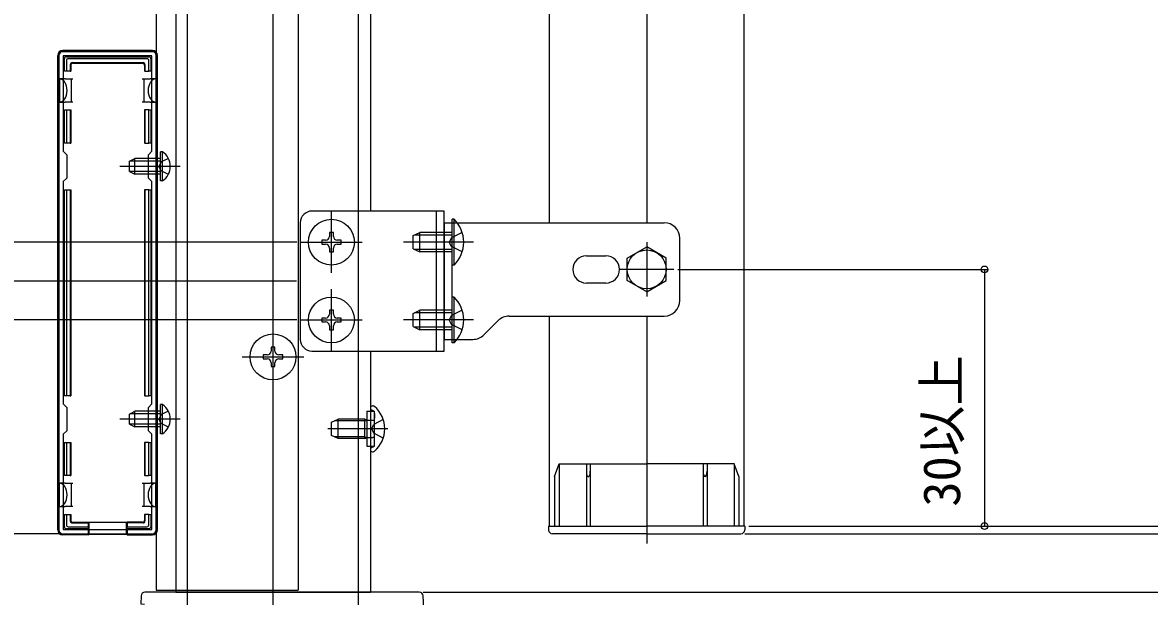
# Model space of a CAD drawing. Units: millimetres, scale not verified. Extents: x -876 to 875, y -1310 to 1303.
# Drawn here: x -589.4 to -299.8, y 36.6 to 184.2 of the extents above; entities that cross this region are included whole.
import ezdxf
from ezdxf.enums import TextEntityAlignment as Align

# ---------------------------------------------------------------- set-up
doc = ezdxf.new("R2010")
doc.units = ezdxf.units.MM
doc.header["$LTSCALE"] = 6
for name, color, linetype in [('0-2_YKK_11', 7, 'Continuous'), ('0-3_YKK_12', 2, 'Continuous'), ('0-4_YKK_13', 4, 'Continuous'), ('0-6_YKK_D', 6, 'Continuous'), ('0-8_YSS_K', 3, 'Continuous')]:
    doc.layers.add(name, color=color, linetype=linetype)
doc.styles.add('ＭＳ ゴシック', font='')
doc.styles.get('ＭＳ ゴシック').set_extended_font_data('MS Gothic')

msp = doc.modelspace()

# ---------------------------------------------------------------- linework, layer by layer
at = {"layer": '0-2_YKK_11'}
for p, q in [((-556, 176.721), (-579, 176.721)), ((-580, 175.721), (-580, 53.721)), ((-555, 53.721), (-555, 175.721)), ((-579, 52.721), (-556, 52.721))]:
    msp.add_line(p, q, dxfattribs=at)
msp.add_lwpolyline([(-556.1, 86.121), (-556.1, 143.321), (-557, 144.221), (-557, 150.221), (-556.1, 151.121), (-556.1, 175.621), (-578.9, 175.621), (-578.9, 151.121), (-578, 150.221), (-578, 144.221), (-578.9, 143.321), (-578.9, 86.121), (-578, 85.221), (-578, 79.221), (-578.9, 78.321), (-578.9, 53.821), (-556.1, 53.821), (-556.1, 78.321), (-557, 79.221), (-557, 85.221)], close=True, dxfattribs=at)
for centre, start, end in [((-579, 175.721), 90.00001, 179.99999), ((-556, 175.721), 0.00001, 89.99999), ((-579, 53.721), 180.00001, 269.99999), ((-556, 53.721), 270.00001, 359.99999)]:
    msp.add_arc(centre, 1, start, end, dxfattribs=at)
at = {"layer": '0-3_YKK_12'}
for p, q in [((-404, 54.721), (-404, 754.721)), ((-555, 608.221), (-555, 38.221)), ((-518.5, 608.221), (-518.5, 38.221)), ((-454, 132.721), (-454, 508.721)), ((-429, 508.721), (-429, 132.721)), ((-500, 499.721), (-500, 135.721)), ((-454, 54.721), (-454, 108.721)), ((-429, 108.721), (-429, 50.221)), ((-500, 99.721), (-500, 37.721)), ((-555, 38.221), (-518.5, 38.221))]:
    msp.add_line(p, q, dxfattribs=at)
msp.add_lwpolyline([(-550, 609.221), (-550, 37.721), (-500, 37.721)], dxfattribs=at)
at = {"layer": '0-4_YKK_13'}
for p, q in [((-555.998, 177.021), (-579.002, 177.021)), ((-580.3, 53.719), (-580.3, 175.724)), ((-578.1, 175.421), (-556.9, 175.421)), ((-578.1, 174.428), (-578.1, 171.721)), ((-557.393, 174.921), (-577.607, 174.921)), ((-576.6, 173.921), (-558.4, 173.921)), ((-576.452, 173.773), (-558.548, 173.773)), ((-556.9, 171.721), (-556.9, 174.428)), ((-556.4, 174.921), (-556.4, 171.721)), ((-554.7, 53.719), (-554.7, 175.724)), ((-577.1, 171.721), (-576.952, 171.721)), ((-576.952, 173.273), (-576.952, 171.721)), ((-558.048, 173.273), (-558.048, 171.721)), ((-557.9, 171.721), (-558.048, 171.721)), ((-557.9, 173.421), (-557.9, 171.721)), ((-557.9, 171.721), (-556.9, 171.721)), ((-556.4, 171.721), (-556.9, 171.721)), ((-578.4, 169.721), (-579.9, 169.721)), ((-579.9, 169.721), (-579.9, 163.721)), ((-576.9, 169.721), (-576.4, 169.721)), ((-558.6, 169.721), (-558.1, 169.721)), ((-555.1, 169.721), (-556.6, 169.721)), ((-555.1, 169.721), (-555.1, 163.721)), ((-579.9, 163.721), (-578.4, 163.721)), ((-576.4, 163.721), (-576.9, 163.721)), ((-558.1, 163.721), (-558.6, 163.721)), ((-556.6, 163.721), (-555.1, 163.721)), ((-578.1, 161.721), (-578.1, 153.221)), ((-578.1, 161.721), (-577.1, 161.721)), ((-577.1, 161.721), (-577.1, 153.221)), ((-558.048, 161.721), (-558.048, 153.221)), ((-557.9, 161.721), (-558.048, 161.721)), ((-556.9, 161.721), (-557.9, 161.721)), ((-578.1, 153.221), (-578.6, 153.221)), ((-577.1, 153.221), (-578.1, 153.221)), ((-577.1, 153.221), (-576.952, 153.221)), ((-557.9, 153.221), (-556.9, 153.221)), ((-553.9, 143.471), (-553.9, 150.971)), ((-561.9, 148.521), (-560.5, 149.221)), ((-561.9, 145.921), (-561.9, 148.521)), ((-553.9, 148.567), (-561.809, 148.567)), ((-553.9, 149.221), (-560.5, 149.221)), ((-548.9, 147.221), (-564.4, 147.221)), ((-561.9, 145.921), (-560.5, 145.221)), ((-553.9, 145.876), (-561.809, 145.876)), ((-553.391, 143.471), (-553.9, 143.471)), ((-578.1, 141.221), (-578.1, 88.221)), ((-578.1, 141.221), (-577.1, 141.221)), ((-577.1, 141.221), (-577.1, 88.221)), ((-558.048, 141.221), (-558.048, 88.221)), ((-557.9, 141.221), (-558.048, 141.221)), ((-556.9, 141.221), (-557.9, 141.221)), ((-556.9, 88.221), (-556.9, 141.221)), ((-556.9, 141.221), (-556.4, 141.221)), ((-510, 119.821), (-510, 135.621)), ((-483, 99.721), (-483, 135.721)), ((-479, 121.821), (-479, 133.621)), ((-518, 132.721), (-518, 102.721)), ((-481, 132.721), (-424.5, 132.721)), ((-481, 132.721), (-481, 102.721)), ((-479, 102.721), (-479, 132.721)), ((-517.9, 127.721), (-502.1, 127.721)), ((-473.5, 127.721), (-491.5, 127.721)), ((-489, 129.421), (-487.3, 130.221)), ((-489, 126.021), (-489, 129.421)), ((-479, 129.567), (-488.69, 129.567)), ((-479, 130.221), (-487.3, 130.221)), ((-429, 127.721), (-429, 113.721)), ((-420.5, 112.721), (-420.5, 128.721)), ((-508.5, 127.221), (-507.5, 127.221)), ((-489, 126.021), (-487.3, 125.221)), ((-479, 125.876), (-488.69, 125.876)), ((-478.491, 121.821), (-479, 121.821)), ((-444.5, 124.221), (-439.5, 124.221)), ((-422, 120.721), (-436, 120.721)), ((-439.5, 117.221), (-444.5, 117.221)), ((-510, 99.821), (-510, 115.621)), ((-479, 101.821), (-479, 113.621)), ((-489, 109.421), (-487.3, 110.221)), ((-479, 110.221), (-487.3, 110.221)), ((-517.9, 107.721), (-502.1, 107.721)), ((-508.5, 107.221), (-507.5, 107.221)), ((-473.5, 107.721), (-491.5, 107.721)), ((-489, 106.021), (-489, 109.421)), ((-479, 109.567), (-488.69, 109.567)), ((-467.172, 107.55), (-470.828, 103.893)), ((-464.343, 108.721), (-424.5, 108.721)), ((-525, 90.321), (-525, 106.121)), ((-489, 106.021), (-487.3, 105.221)), ((-479, 105.876), (-488.69, 105.876)), ((-481, 102.721), (-473.657, 102.721)), ((-478.491, 101.821), (-479, 101.821)), ((-515, 99.721), (-481, 99.721)), ((-532.9, 98.221), (-517.1, 98.221)), ((-523.5, 97.721), (-522.5, 97.721)), ((-578.1, 88.221), (-578.6, 88.221)), ((-577.1, 88.221), (-578.1, 88.221)), ((-577.1, 88.221), (-576.952, 88.221)), ((-557.9, 88.221), (-556.9, 88.221)), ((-561.9, 83.521), (-560.5, 84.221)), ((-553.9, 84.221), (-560.5, 84.221)), ((-553.9, 78.471), (-553.9, 85.971)), ((-500.9, 84.221), (-498.9, 84.221)), ((-500, 84.972), (-500, 74.47)), ((-499.426, 84.413), (-499.671, 84.502)), ((-499.455, 85.621), (-499.257, 85.621)), ((-498.9, 75.221), (-498.9, 84.221)), ((-548.9, 82.221), (-564.4, 82.221)), ((-561.9, 80.921), (-561.9, 83.521)), ((-553.9, 83.567), (-561.809, 83.567)), ((-510, 81.421), (-508.3, 82.221)), ((-501.4, 81.788), (-509.22, 81.788)), ((-508.3, 77.221), (-508.3, 82.221)), ((-501.4, 82.221), (-508.3, 82.221)), ((-501.4, 77.221), (-501.4, 82.221)), ((-496.674, 82.093), (-499.135, 80.866)), ((-498.9, 83.662), (-498.9, 82.421)), ((-561.9, 80.921), (-560.5, 80.221)), ((-553.9, 80.876), (-561.809, 80.876)), ((-553.391, 78.471), (-553.9, 78.471)), ((-495.496, 79.721), (-510.913, 79.721)), ((-499.744, 79.721), (-499.135, 80.866)), ((-499.744, 79.721), (-499.135, 78.576)), ((-496.674, 77.35), (-499.135, 78.576)), ((-578.6, 67.721), (-578.6, 76.221)), ((-578.6, 76.221), (-578.1, 76.221)), ((-578.1, 76.221), (-578.1, 67.721)), ((-578.1, 76.221), (-577.1, 76.221)), ((-577.1, 76.221), (-576.952, 76.221)), ((-576.952, 76.221), (-576.952, 67.721)), ((-558.048, 76.221), (-558.048, 67.721)), ((-557.9, 76.221), (-558.048, 76.221)), ((-557.9, 76.221), (-557.9, 67.721)), ((-556.9, 76.221), (-556.4, 76.221)), ((-556.4, 76.221), (-556.4, 67.721)), ((-501.4, 77.654), (-509.22, 77.654)), ((-501.4, 77.221), (-508.3, 77.221)), ((-498.9, 75.781), (-498.9, 77.021)), ((-500, 74.47), (-500, 74.367)), ((-499.426, 75.029), (-499.671, 74.94)), ((-499.455, 73.821), (-499.257, 73.821)), ((-452.7, 67.424), (-451.5, 70.721)), ((-451.5, 70.721), (-451.5, 54.721)), ((-451.5, 70.721), (-429, 70.721)), ((-444.5, 70.721), (-444.5, 54.721)), ((-443.5, 70.721), (-443.5, 54.721)), ((-406.5, 70.721), (-429, 70.721)), ((-414.5, 70.721), (-414.5, 54.721)), ((-413.5, 70.721), (-413.5, 54.721)), ((-406.5, 70.721), (-406.5, 54.721)), ((-405.3, 67.424), (-406.5, 70.721)), ((-578.1, 67.721), (-578.6, 67.721)), ((-577.1, 67.721), (-576.952, 67.721)), ((-557.9, 67.721), (-558.048, 67.721)), ((-557.9, 67.721), (-556.9, 67.721)), ((-556.4, 67.721), (-556.9, 67.721)), ((-452.7, 67.424), (-452.7, 54.721)), ((-405.3, 67.424), (-405.3, 54.721)), ((-578.4, 65.721), (-579.9, 65.721)), ((-579.9, 59.721), (-579.9, 65.721)), ((-576.9, 65.721), (-576.4, 65.721)), ((-558.6, 65.721), (-558.1, 65.721)), ((-555.1, 65.721), (-556.6, 65.721)), ((-555.1, 59.721), (-555.1, 65.721)), ((-579.9, 59.721), (-578.4, 59.721)), ((-576.4, 59.721), (-576.9, 59.721)), ((-558.1, 59.721), (-558.6, 59.721)), ((-556.6, 59.721), (-555.1, 59.721)), ((-578.6, 54.521), (-578.6, 57.721)), ((-578.6, 57.721), (-578.1, 57.721)), ((-578.1, 57.721), (-578.1, 55.015)), ((-578.1, 57.721), (-577.1, 57.721)), ((-577.1, 57.721), (-577.1, 56.021)), ((-577.1, 57.721), (-576.952, 57.721)), ((-576.952, 57.721), (-576.952, 56.17)), ((-576.6, 55.521), (-572.5, 55.521)), ((-576.452, 55.67), (-572.5, 55.67)), ((-572.5, 55.521), (-572.5, 55.67)), ((-572.5, 55.67), (-562.5, 55.67)), ((-572.5, 55.521), (-572.5, 54.521)), ((-572.3, 55.67), (-572.3, 52.513)), ((-558.548, 55.67), (-562.5, 55.67)), ((-562.5, 55.521), (-562.5, 55.67)), ((-558.4, 55.521), (-562.5, 55.521)), ((-562.5, 55.521), (-562.5, 54.521)), ((-558.048, 57.721), (-558.048, 56.17)), ((-557.9, 57.721), (-558.048, 57.721)), ((-557.9, 57.721), (-557.9, 56.021)), ((-556.9, 57.721), (-557.9, 57.721)), ((-556.9, 55.015), (-556.9, 57.721)), ((-572.5, 52.421), (-579.002, 52.421)), ((-572.5, 54.021), (-578.1, 54.021)), ((-577.607, 54.521), (-572.5, 54.521)), ((-572.5, 54.521), (-572.5, 54.021)), ((-572.5, 54.021), (-572.5, 52.421)), ((-572.5, 52.421), (-572.3, 52.513)), ((-562.5, 52.421), (-562.7, 52.513)), ((-562.5, 54.521), (-557.393, 54.521)), ((-562.5, 54.021), (-562.5, 54.521)), ((-556.9, 54.021), (-562.5, 54.021)), ((-562.5, 54.021), (-562.5, 52.421)), ((-562.5, 52.421), (-555.998, 52.421)), ((-454.2, 54.721), (-454.2, 53.721)), ((-454.2, 54.721), (-429, 54.721)), ((-429, 52.721), (-453.2, 52.721)), ((-403.8, 54.721), (-429, 54.721)), ((-429, 52.721), (-404.8, 52.721)), ((-403.8, 54.721), (-403.8, 53.721)), ((-487.441, 37.721), (-557.894, 37.721)), ((-486, 28.335), (-486.442, 36.774))]:
    msp.add_line(p, q, dxfattribs=at)
for points in [[(-547, 18.927), (-547, 31.383), (-547, 414.721)], [(-503, 18.244), (-503, 27.716), (-503, 414.721)], [(-578.1, 171.721), (-578.6, 171.721), (-578.6, 174.921)], [(-577.1, 173.421), (-577.1, 171.721), (-578.1, 171.721)], [(-578.4, 169.721), (-576.9, 169.721), (-576.9, 166.721)], [(-558.1, 166.721), (-558.1, 169.721), (-556.6, 169.721)], [(-576.9, 166.721), (-576.9, 163.721), (-578.4, 163.721)], [(-556.6, 163.721), (-558.1, 163.721), (-558.1, 166.721)], [(-578.6, 153.221), (-578.6, 161.721), (-578.1, 161.721)], [(-577.1, 161.721), (-576.952, 161.721), (-576.952, 153.221)], [(-557.9, 161.721), (-557.9, 153.221), (-558.048, 153.221)], [(-553.391, 143.471), (-553.391, 150.971), (-553.9, 150.971)], [(-553.9, 145.221), (-560.5, 145.221), (-560.5, 149.221)], [(-551.891, 149.271), (-553.746, 148.366), (-554.355, 147.221)], [(-551.891, 145.171), (-553.746, 146.076), (-554.355, 147.221)], [(-578.6, 88.221), (-578.6, 141.221), (-578.1, 141.221)], [(-577.1, 141.221), (-576.952, 141.221), (-576.952, 88.221)], [(-557.9, 141.221), (-557.9, 88.221), (-558.048, 88.221)], [(-556.4, 141.221), (-556.4, 88.221), (-556.9, 88.221)], [(-481, 99.721), (-481, 135.721), (-515, 135.721)], [(-478.491, 121.821), (-478.491, 133.621), (-479, 133.621)], [(-511.5, 128.221), (-512.5, 128.221), (-512.5, 127.221), (-511.5, 127.221)], [(-509.5, 129.221), (-509.5, 130.221), (-510.5, 130.221), (-510.5, 129.221)], [(-507.5, 127.221), (-507.5, 128.221), (-508.5, 128.221)], [(-479, 125.221), (-487.3, 125.221), (-487.3, 130.221)], [(-476.389, 130.221), (-479.167, 128.866), (-479.776, 127.721)], [(-476.389, 125.221), (-479.167, 126.576), (-479.776, 127.721)], [(-510.5, 126.221), (-510.5, 125.221), (-509.5, 125.221), (-509.5, 126.221)], [(-429, 114.948), (-434, 117.835), (-434, 123.608), (-429, 126.495)], [(-429, 114.948), (-424, 117.835), (-424, 123.608), (-429, 126.495)], [(-478.491, 101.821), (-478.491, 113.621), (-479, 113.621)], [(-509.5, 109.221), (-509.5, 110.221), (-510.5, 110.221), (-510.5, 109.221)], [(-479, 105.221), (-487.3, 105.221), (-487.3, 110.221)], [(-476.389, 110.221), (-479.167, 108.866), (-479.776, 107.721)], [(-511.5, 108.221), (-512.5, 108.221), (-512.5, 107.221), (-511.5, 107.221)], [(-507.5, 107.221), (-507.5, 108.221), (-508.5, 108.221)], [(-476.389, 105.221), (-479.167, 106.576), (-479.776, 107.721)], [(-510.5, 106.221), (-510.5, 105.221), (-509.5, 105.221), (-509.5, 106.221)], [(-526.5, 98.721), (-527.5, 98.721), (-527.5, 97.721), (-526.5, 97.721)], [(-524.5, 99.721), (-524.5, 100.721), (-525.5, 100.721), (-525.5, 99.721)], [(-522.5, 97.721), (-522.5, 98.721), (-523.5, 98.721)], [(-525.5, 96.721), (-525.5, 95.721), (-524.5, 95.721), (-524.5, 96.721)], [(-553.9, 80.221), (-560.5, 80.221), (-560.5, 84.221)], [(-551.891, 84.271), (-553.746, 83.366), (-554.355, 82.221)], [(-553.391, 78.471), (-553.391, 85.971), (-553.9, 85.971)], [(-500.9, 84.221), (-500.9, 75.221), (-498.9, 75.221)], [(-500, 85.076), (-500, 84.972), (-500, 84.621)], [(-551.891, 80.171), (-553.746, 81.076), (-554.355, 82.221)], [(-508.3, 77.221), (-510, 78.021), (-510, 81.421)], [(-501.4, 82.221), (-500.9, 82.052), (-500.514, 81.921)], [(-501.4, 81.788), (-500.9, 81.849), (-500.3, 81.921)], [(-500.514, 81.921), (-500, 81.921), (-499.4, 81.921)], [(-577.1, 76.221), (-577.1, 67.721), (-578.1, 67.721)], [(-556.9, 67.721), (-556.9, 76.221), (-557.9, 76.221)], [(-501.4, 77.654), (-500.9, 77.594), (-500.3, 77.521)], [(-501.4, 77.221), (-500.9, 77.391), (-500.514, 77.521)], [(-500.514, 77.521), (-500, 77.521), (-499.4, 77.521)], [(-578.4, 65.721), (-576.9, 65.721), (-576.9, 62.721)], [(-558.1, 62.721), (-558.1, 65.721), (-556.6, 65.721)], [(-576.9, 62.721), (-576.9, 59.721), (-578.4, 59.721)], [(-556.6, 59.721), (-558.1, 59.721), (-558.1, 62.721)], [(-562.7, 55.67), (-562.7, 52.513), (-572.3, 52.513)], [(-556.9, 57.721), (-556.4, 57.721), (-556.4, 54.521)], [(-558.892, 36.774), (-559, 34.721), (-558.001, 34.634)]]:
    msp.add_lwpolyline(points, dxfattribs=at)
msp.add_lwpolyline([(-556.9, 153.221), (-556.9, 161.721), (-556.4, 161.721), (-556.4, 153.221)], close=True, dxfattribs=at)
for centre, radius in [((-510, 127.721), 5.9), ((-429, 120.721), 5), ((-510, 107.721), 5.9), ((-525, 98.221), 5.9)]:
    msp.add_circle(centre, radius, dxfattribs=at)
for centre, radius, start, end in [((-578.1, 174.921), 0.5, 90.77436, 179.22564), ((-578.1, 174.921), 0.5, 179.22564, 180), ((-578.1, 174.921), 0.5, 90, 90.77436), ((-556.9, 174.921), 0.5, 89.22564, 90), ((-556.9, 174.921), 0.5, 0.77436, 89.22564), ((-556.9, 174.921), 0.5, 0, 0.77436), ((-578.6, 172.721), 0.3, 90, 270), ((-556.4, 172.721), 0.3, 270, 90), ((-578.6, 160.721), 0.3, 90, 270), ((-556.4, 160.721), 0.3, 270, 90), ((-555.927, 147.221), 4.527, 304.06671, 55.93329), ((-578.6, 140.221), 0.3, 90, 270), ((-556.4, 140.221), 0.3, 270, 90), ((-515, 132.721), 3, 90, 180), ((-484.232, 127.721), 8.232, 314.2189, 45.7811), ((-424.5, 128.721), 4, 0, 90), ((-511.5, 129.221), 1, 270, 0), ((-508.5, 129.221), 1, 180, 270), ((-511.5, 126.221), 1, 0, 90), ((-508.5, 126.221), 1, 90, 180), ((-444.5, 120.721), 3.5, 90, 270), ((-439.5, 120.721), 3.5, 270, 90), ((-484.232, 107.721), 8.232, 314.2189, 45.7811), ((-424.5, 112.721), 4, 270, 0), ((-511.5, 109.221), 1, 270, 0), ((-511.5, 106.221), 1, 0, 90), ((-508.5, 109.221), 1, 180, 270), ((-508.5, 106.221), 1, 90, 180), ((-464.343, 104.721), 4, 90, 134.99992), ((-515, 102.721), 3, 180, 270), ((-473.657, 106.721), 4, 270, 314.99992), ((-526.5, 99.721), 1, 270, 0), ((-523.5, 99.721), 1, 180, 270), ((-526.5, 96.721), 1, 0, 90), ((-523.5, 96.721), 1, 90, 180), ((-578.6, 89.221), 0.3, 90, 270), ((-556.4, 89.221), 0.3, 270, 90), ((-555.927, 82.221), 4.527, 304.06671, 55.93329), ((-499.455, 85.076), 0.545, 90, 180), ((-499.5, 84.972), 0.5, 180, 250), ((-499.7, 83.662), 0.8, 0, 70), ((-499.257, 85.071), 0.55, 48.43917, 90), ((-504, 79.721), 7.7, 311.56083, 48.43917), ((-499.4, 82.421), 0.5, 270, 0), ((-499.7, 75.781), 0.8, 290, 0), ((-499.4, 77.021), 0.5, 0, 90), ((-499.5, 74.47), 0.5, 110, 180), ((-499.455, 74.367), 0.545, 180, 270), ((-499.257, 74.371), 0.55, 270, 311.56083), ((-578.6, 68.721), 0.3, 90, 270), ((-556.4, 68.721), 0.3, 270, 90), ((-578.6, 56.721), 0.3, 90, 270), ((-556.4, 56.721), 0.3, 270, 90), ((-578.1, 54.521), 0.5, 180, 180.77436), ((-578.1, 54.521), 0.5, 180.77436, 269.22564), ((-578.1, 54.521), 0.5, 269.22564, 270), ((-556.9, 54.521), 0.5, 270, 270.77436), ((-556.9, 54.521), 0.5, 270.77436, 359.22564), ((-556.9, 54.521), 0.5, 359.22564, 0), ((-453.2, 53.721), 1, 180, 270), ((-404.8, 53.721), 1, 270, 0), ((-557.894, 36.721), 1, 90, 177), ((-487.441, 36.721), 1, 3, 90)]:
    msp.add_arc(centre, radius, start, end, dxfattribs=at)
for centre, major_axis, ratio, start_param, end_param in [((-578.998, 175.719), (-0.923, 0.923), 0.99628, 5.4996506, 7.06672), ((-556.002, 175.719), (0.923, 0.923), 0.99628, 5.4996506, 7.06672), ((-577.593, 174.414), (0.363, -0.363), 0.973329, 2.3697096, 3.9134757), ((-576.6, 173.421), (-0.354, 0.354), 0.999924, 5.4978252, 7.0685454), ((-576.452, 173.273), (-0.354, 0.354), 0.999924, 5.4978252, 7.0685454), ((-558.548, 173.273), (0.354, 0.354), 0.999924, 5.4978252, 7.0685454), ((-558.4, 173.421), (0.354, 0.354), 0.999924, 5.4978252, 7.0685454), ((-557.407, 174.414), (0.363, 0.363), 0.973329, 5.5113023, 7.0550683), ((-579.9, 166.721), (0, 3), 0.666667, 4.712389, 6.2831853), ((-555.1, 166.721), (0, 3), 0.666667, 6.2831853, 7.8539816), ((-579.9, 166.721), (0, 3), 0.666667, 3.1415927, 4.712389), ((-555.1, 166.721), (0, 3), 0.666667, 1.5707963, 3.1415927), ((-444, 68.804), (0, 1.38), 0.362319, 1.5707963, 4.712389), ((-414, 68.804), (0, -1.38), 0.362319, 4.712389, 7.8539816), ((-579.9, 62.721), (0, 3), 0.666667, 4.712389, 6.2831853), ((-555.1, 62.721), (0, 3), 0.666667, 6.2831853, 7.8539816), ((-579.9, 62.721), (0, 3), 0.666667, 3.1415927, 4.712389), ((-555.1, 62.721), (0, 3), 0.666667, 1.5707963, 3.1415927), ((-577.593, 55.028), (0.363, 0.363), 0.973329, 2.3697096, 3.9134757), ((-576.6, 56.021), (-0.354, -0.354), 0.999924, 5.4978252, 7.0685454), ((-576.452, 56.17), (-0.354, -0.354), 0.999924, 5.4978252, 7.0685454), ((-558.548, 56.17), (0.354, -0.354), 0.999924, 5.4978252, 7.0685454), ((-558.4, 56.021), (0.354, -0.354), 0.999924, 5.4978252, 7.0685454), ((-557.407, 55.028), (0.363, -0.363), 0.973329, 5.5113023, 7.0550683), ((-578.998, 53.724), (-0.923, -0.923), 0.99628, 5.4996506, 7.06672), ((-556.002, 53.724), (0.923, -0.923), 0.99628, 5.4996506, 7.06672)]:
    msp.add_ellipse(centre, major_axis=major_axis, ratio=ratio, start_param=start_param, end_param=end_param, dxfattribs=at)
at = {"layer": '0-6_YKK_D'}
for p, q in [((-518.9, 127.721), (-656, 127.721)), ((-421, 120.721), (-341.21, 120.721)), ((-342.21, 120.721), (-342.21, 54.721)), ((-519, 117.721), (-686, 117.721)), ((-519, 117.721), (-686, 117.721)), ((-518.9, 107.721), (-656, 107.721)), ((-580, 52.721), (-656, 52.721)), ((-403.8, 52.721), (-242.103, 52.721)), ((-403.8, 52.721), (-242.103, 52.721)), ((-402.8, 54.721), (-341.21, 54.721)), ((-402.8, 54.721), (-242.103, 54.721)), ((-402.8, 54.721), (-242.103, 54.721)), ((-486.441, 37.721), (-242.103, 37.721)), ((-486.441, 37.721), (-242.103, 37.721))]:
    msp.add_line(p, q, dxfattribs=at)
for centre in [(-342.21, 120.721), (-342.21, 54.721)]:
    msp.add_circle(centre, 0.875, dxfattribs=at)
at = {"layer": '0-8_YSS_K'}
msp.add_line((-525, -110.279), (-525, 816.512), dxfattribs=at)

# ---------------------------------------------------------------- texts
at = {"layer": '0-6_YKK_D', "style": 'ＭＳ ゴシック'}
msp.add_text('30以上', height=9.531, rotation=90, dxfattribs=at).set_placement((-345.613, 59.69), align=Align.BOTTOM_LEFT)

doc.saveas('drawing.dxf')
